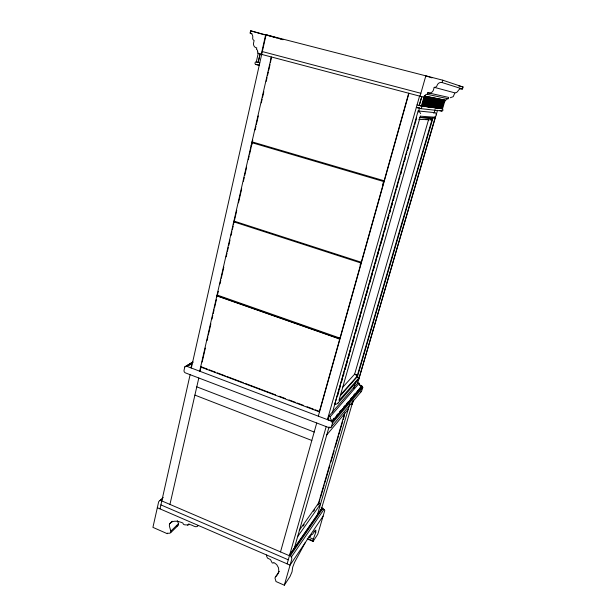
<?xml version="1.0" encoding="UTF-8"?>
<svg xmlns="http://www.w3.org/2000/svg" width="616" height="616" viewBox="0 0 616 616"><rect width="100%" height="100%" fill="white"/><g stroke="black" fill="none" stroke-linecap="round" stroke-linejoin="round"><path stroke-width="0.92" d="M433.094 117.926L434.588 117.086A1.032 0.755 2.5 0 1 435.25 117.248L358.928 378.671L358.951 377.854L357.573 376.83A2.518 1.032 23.7 0 1 357.526 376.438L356.464 375.082M340.61 394.771L357.126 376.291L356.51 375.129M339.585 337.968L339.331 339.678L339.585 337.968L217.071 295.002L217.055 296.72L216.686 296.589M233.218 224.085L233.603 224.209L233.757 221.829L360.637 262.909L360.198 265.296L360.861 262.116L233.934 221.059M357.419 382.621L359.22 383.275L359.544 384.831L361.838 385.986L361.661 386.586L332.255 421.321L327.835 419.65L328.844 416.116L357.596 383.206M270.455 62.709L271.348 56.972L199.7 371.078M188.989 523.762L187.664 525.086C186.332 524.493 183.191 525.717 182.86 523.007C178.833 521.29 172.565 519.635 169.539 523.87C168.207 527.258 174.343 534.395 167.39 533.187L167.282 533.687L152.922 527.365L158.697 501.624L163.279 497.466M436.305 114.946L436.282 113.829L435.443 112.836A1.578 1.155 2.4 0 0 434.634 112.62L418.133 110.949L334.757 404.15A1.548 1.417 -0.3 0 0 335.535 404.442L337.553 403.58L358.912 379.156M308.978 539.146L313.228 540.94L312.789 541.202L312.797 540.532L315.792 532.201L315.862 530.107L314.838 530.653L312.566 534.372L311.781 534.303L309.725 536.952L309.779 535.889M423.931 97.251L257.765 53.369L258.035 52.152L257.511 52.014A1.963 1.74 -85.8 0 0 256.425 49.411L256.764 47.886A4.081 3.611 -85.2 0 1 253.499 43.32L254.123 40.479A2.502 2.21 -85 0 1 252.76 37.345A3.935 3.457 -85.3 0 0 250.135 33.041L250.62 30.8L276.623 37.861M184.8 366.936A0.986 0.855 58.5 0 1 185.578 366.497L192.939 361.977L184.8 366.936L184.045 370.324A2.087 1.802 58.2 0 0 185.462 372.903L328.929 427.65A2.202 1.971 43.1 0 0 331.508 426.488L332.509 423.007L362.801 387.572L362.231 386.794A1.309 0.993 -47.5 0 1 361.877 386.686L361.63 386.34M185.609 366.358A0.77 0.67 58.7 0 0 186.294 366.12L331.547 421.19A0.816 0.731 43 0 0 332.047 421.906L332.009 422.045A1.047 0.939 43 0 1 332.509 423.007M186.979 366.258L187.125 365.604A3.326 2.88 58.8 0 0 190.459 363.84L191.761 364.325L190.991 367.775M258.196 53.469L256.318 61.9L258.181 62.401L260.067 53.962L258.181 62.401M382.767 184.692L383.714 180.65L251.998 141.842L251.497 145.807L251.097 145.684M261.276 54.293L265.673 34.673M191.345 367.914L266.089 34.773L442.758 80.196L463.078 87.01L462.477 89.012L459.682 88.288M160.014 508.878L190.113 374.674M200.061 371.217L201.085 366.743L207.369 369.115M202.148 362.077L205.344 348.071M207.045 340.602L207.9 336.867M208.324 335.004L210.88 323.8M211.95 319.127L212.797 315.392M213.221 313.529L214.075 309.794M214.499 307.923L216.416 299.522M217.433 295.079L218.287 291.353M219.989 283.891L220.836 280.157M221.267 278.293L223.816 267.105M226.157 256.849L227.011 253.114M227.435 251.251L228.282 247.524M228.713 245.653L229.984 240.063M231.054 235.397L231.901 231.67M232.324 229.806L233.179 226.072M233.603 224.209L233.387 223.331M233.988 222.522L236.767 210.333M238.484 202.833L241.688 188.781M243.397 181.281L244.252 177.531M244.683 175.652L246.608 167.221M248.317 159.721L249.172 155.971M249.603 154.1L251.097 147.54M252.776 140.202L251.313 146.6L251.813 142.65L383.475 181.481L383.714 180.65M255.116 129.93L255.971 126.195M256.395 124.332L258.312 115.924M261.292 102.857L262.147 99.122M262.57 97.251L263.848 91.653M266.197 81.381L267.044 77.647M267.475 75.776L268.322 72.041M268.753 70.178L270.031 64.572M169.947 504.404L198.806 377.993M353.484 400.046L352.013 404.612L353.053 401.008M360.637 262.909L360.861 262.116M201.085 366.743L200.654 367.013L319.311 411.811L408.708 93.247M318.333 416.054L408.939 93.293M280.519 551.898L316.724 422.992M419.565 96.104L327.442 419.504L328.705 418.079M420.027 96.219L425.833 75.845L432.001 77.862M287.118 563.856L326.195 426.603M337.691 395.549L339.008 390.929M339.531 389.081L340.325 386.309M341.372 382.613L342.689 377.993M343.212 376.153L344.005 373.381M345.052 369.685L347.678 360.445M348.209 358.604L349.518 353.984M350.05 352.136L350.835 349.364M351.89 345.668L353.199 341.048M353.73 339.208L354.516 336.436M355.563 332.74L356.88 328.12M357.403 326.272L358.196 323.5M359.244 319.812L360.56 315.192M361.084 313.344L361.877 310.572M362.924 306.876L364.241 302.264M364.764 300.416L365.558 297.644M366.081 295.796L367.398 291.175M367.921 289.327L368.707 286.555M369.762 282.867L371.071 278.247M371.602 276.399L372.387 273.627M373.442 269.931L374.751 265.319M375.283 263.471L376.068 260.699M377.115 257.003L378.432 252.383M378.955 250.535L379.749 247.771M380.796 244.075L382.113 239.455M382.636 237.607L383.429 234.835M384.476 231.139L385.793 226.526M387.633 220.058L388.95 215.438M389.474 213.59L390.259 210.818M391.314 207.13L392.623 202.51M393.154 200.662L393.94 197.89M396.835 187.734L397.62 184.962M400.508 174.798L401.301 172.033M404.188 161.869L404.982 159.097M407.345 150.789L408.131 148.017M411.026 137.853L411.811 135.089M414.707 124.925L415.492 122.153M419.288 105.436L421.791 96.681L419.15 105.421L421.367 105.991L424.293 95.996L445.229 100.139L444.906 101.24L423.877 97.228M332.363 412.705L388.927 214.969M389.458 213.121L392.631 202.033M393.162 200.185L396.327 189.097M396.858 187.249L400.03 176.168M400.562 174.32L403.726 163.232M404.258 161.384L405.582 156.764M406.106 154.916L406.899 152.144M407.961 148.448L409.278 143.828M409.809 141.98L410.603 139.208M411.657 135.512L412.982 130.892M413.505 129.044L414.298 126.28M415.361 122.584L416.678 117.964M418.372 112.043L419.588 107.8M294.155 548.794L329.075 426.85M266.651 555.001A3.981 3.296 43.1 0 0 266.597 556.086L267.49 558.081L270.478 559.582L272.241 562.947L273.265 563.086L273.766 562.462L276.692 564.564L278.524 567.852L278.832 571.571A15.446 12.705 43.1 0 1 275.537 576.822L275.337 577.123A3.881 3.18 41.9 0 0 275.013 578.208L276.014 581.543L284.315 585.2L291.784 559.112L291.722 557.665L290.698 556.325L290.791 554.993L322.93 508.308L321.152 507.576M421.914 106.067L424.416 97.336M422.129 106.091L424.632 97.374M332.255 421.321L361.838 385.986L359.136 385M422.668 106.168L425.163 97.474M422.884 106.191L425.371 97.513M339.016 400.2L420.405 116.193L435.25 117.248M423.423 106.268L425.91 97.613M423.631 106.291L426.11 97.651M424.293 95.996L424.878 96.15A2.079 1.956 -63.8 0 1 427.304 94.333L427.758 92.746A4.32 4.05 -63.2 0 0 433.356 90.275L434.211 87.318A2.657 2.487 -62.1 0 0 437.198 85.139A4.197 3.927 -60.8 0 1 442.08 82.544L462.477 89.012M426.642 97.752L424.162 106.368L422.799 105.998M424.37 106.391L426.842 97.79M424.901 106.46L427.365 97.89M425.102 106.491L427.573 97.929M425.633 106.56L428.089 98.029M425.833 106.591L428.289 98.067M426.349 106.66L428.798 98.167M426.557 106.684L428.998 98.206M427.065 106.753L429.506 98.298M427.265 106.776L429.706 98.337M427.781 106.845L430.207 98.429M427.974 106.876L430.407 98.468M428.482 106.945L430.907 98.568M428.674 106.968L431.1 98.599M429.175 107.038L431.593 98.699M429.375 107.061L431.785 98.729M429.868 107.13L432.278 98.822M430.06 107.153L432.463 98.86M430.553 107.215L432.948 98.953M430.746 107.246L433.14 98.991M431.231 107.307L433.618 99.084M431.423 107.338L433.81 99.114M431.908 107.4L434.288 99.207M432.093 107.423L434.473 99.245M432.571 107.484L434.942 99.33M432.755 107.515L435.127 99.369M433.233 107.577L435.597 99.453M433.418 107.6L435.774 99.492M317.941 505.12L344.837 412.743M433.887 107.661L436.243 99.576M318.549 504.365L319.943 499.591M320.428 497.913L324.224 484.877M324.724 483.152L329.853 465.573M330.908 461.938L334.134 450.866M335.204 447.193L338.43 436.113M338.954 434.318L342.727 421.359M343.243 419.612L344.614 414.907M434.072 107.684L436.421 99.615M434.542 107.754L436.883 99.7M434.719 107.777L437.06 99.738M442.08 82.544L442.758 80.196M435.181 107.839L437.522 99.823M435.358 107.862L437.699 99.854M353.623 388.642L355.524 382.128M357.111 376.284L432.409 118.249L432.879 118.372L357.526 376.43L357.765 377.131M433.933 113.483L435.042 109.671M435.82 107.923L438.153 99.938M435.997 107.946L438.322 99.977M349.734 404.096L317.225 515.384L321.152 509.702M436.451 108.008L438.777 100.061M436.628 108.031L438.946 100.092M437.083 108.093L439.393 100.177M437.26 108.116L439.57 100.208M437.707 108.17L440.009 100.293M437.876 108.193L440.178 100.331M357.48 383.614L437.529 110.279M438.322 108.254L440.617 100.408M438.492 108.277L440.787 100.447M321.028 510.317L352.96 401.162M438.931 108.339L441.225 100.524M439.108 108.362L441.395 100.554M439.539 108.416L441.826 100.639M439.708 108.439L441.988 100.67M440.14 108.501L442.419 100.754M307.145 538.9L313.09 541.402L313.228 540.94M440.309 108.524L442.581 100.785M440.74 108.578L443.004 100.862M440.91 108.601L443.173 100.893M441.333 108.655L443.589 100.978M441.495 108.678L443.751 101.009M441.918 108.739L444.175 101.086M419.096 107.815L416.324 107.477L420.482 108.593L442.134 111.042L443.043 110.164L442.534 108.816L444.775 101.201M362.801 387.572L361.507 391.337L331.139 427.173M305.336 542.48L294.548 562.354L292.7 567.205L292.03 571.841L290.005 576.538L284.315 585.2M198.375 525.471C195.588 529.483 191.006 522.591 187.664 525.086M313.09 541.402L317.756 534.311L324.655 510.857A1.863 1.055 -51.7 0 0 324.732 510.317L324.347 509.578L322.145 508.724M323.123 516.1L290.067 565.134L157.311 507.707M291.36 557.072L323.916 509.455A1.971 1.117 -51.8 0 1 323.354 509.532L322.799 508.893A1.371 0.778 -51.8 0 1 322.93 508.308M290.459 554.146L304.458 533.872M304.889 533.248L316.84 515.938M275.529 576.815L279.233 571.44M321.521 508.631L289.766 554.554L290.791 554.993M297.628 536.667L320.528 504.057L318.487 503.226L299.268 530.314M303.095 526.102L304.196 524.555M313.544 511.342L314.637 509.786M338.007 403.003L337.553 403.58M170.655 532.755L178.401 525.132L178.532 523.654L177.254 520.582M326.78 434.865L348.186 409.394M332.009 422.045L362.231 386.794M353.384 395.657L354.639 394.202M360.275 387.68L361.53 386.232L357.241 391.422M332.802 419.735L333.934 418.241M336.559 415.377L337.814 413.929M339.693 411.75L340.825 410.264M343.459 407.392L344.583 405.913M346.592 403.765L348.471 401.586M350.35 399.407L351.474 397.936M353.484 395.78L355.232 393.585M332.447 420.651A3.519 3.165 42.6 0 1 330.268 416.655L359.22 383.275M339.239 400.246L358.966 377.854L358.042 377.408M340.417 395.649L357.542 376.445L357.126 376.291M342.727 387.248L354.631 374.189L428.59 119.566L425.795 119.419M431.993 118.934L430.676 119.812M319.311 411.811L319.619 411.48L315.13 409.786M361.507 391.337L360.583 392.015M171.017 530.977L178.532 523.654M169.539 523.87L172.28 521.252M186.402 366.158L192.985 362.216M430.63 119.82L418.78 119.342M177.077 525.933L177.508 525.81M450.227 97.752L453.222 96.674L454.87 92.87L434.211 87.318M461.53 88.866C458.058 88.127 458.227 93.024 455.201 92.908M447.924 98.737L446.423 99.215L445.822 100.293L424.878 96.15M420.251 117.587L432.879 118.372M419.75 117.448L432.409 118.249M417.07 104.859L421.228 105.975L442.534 108.816M423.069 105.944L424.424 106.306M422.599 105.621L424.439 105.867M259.79 62.847L256.056 61.846A1.401 1.247 -86.9 0 0 255.494 64.372L259.205 65.088M427.304 94.333L448.202 98.776L448.602 97.397L427.758 92.746M458.42 85.809L463.078 87.01M262.324 51.575L420.859 93.286M440.009 110.603L441.857 111.096M255.494 64.372L259.228 65.373M250.135 33.041L251.959 33.557M250.62 30.8L264.318 34.773M280.272 38.923L283.014 39.724M266.089 34.773L274.212 37.145M276.022 37.676L280.534 38.993M339.377 338.708L216.909 295.726L217.055 296.72M216.847 295.88L339.531 338.954M328.844 416.116L330.268 416.655M209.163 369.793L215.454 372.164M217.248 372.842L225.325 375.899M227.127 376.576L243.289 382.675M245.083 383.352L275.614 394.871M279.21 396.227L285.493 398.606M289.089 399.961L295.372 402.333M297.166 403.01L303.457 405.382M307.045 406.737L313.336 409.109M196.781 386.84L314.191 432.032M194.895 395.102L311.819 440.471M314.091 531.485L315.792 532.201M308.131 536.944L313.251 539.1M162.062 499.753C160.815 498.313 161.107 501.239 159.814 500.546M161.777 500.9L289.381 555.709M160.884 504.881L288.219 559.775M420.651 113.59L419.034 111.188A1.732 1.209 24.7 0 0 418.133 110.949M421.228 105.975A1.478 1.401 -65.5 0 1 420.482 108.593M420.174 116.093A1.117 0.778 24.5 0 1 420.405 116.193M355.725 374.59L354.6 374.189L356.264 374.905L355.725 374.59M355.925 374.697L356.333 374.959L355.956 374.705"/></g></svg>
